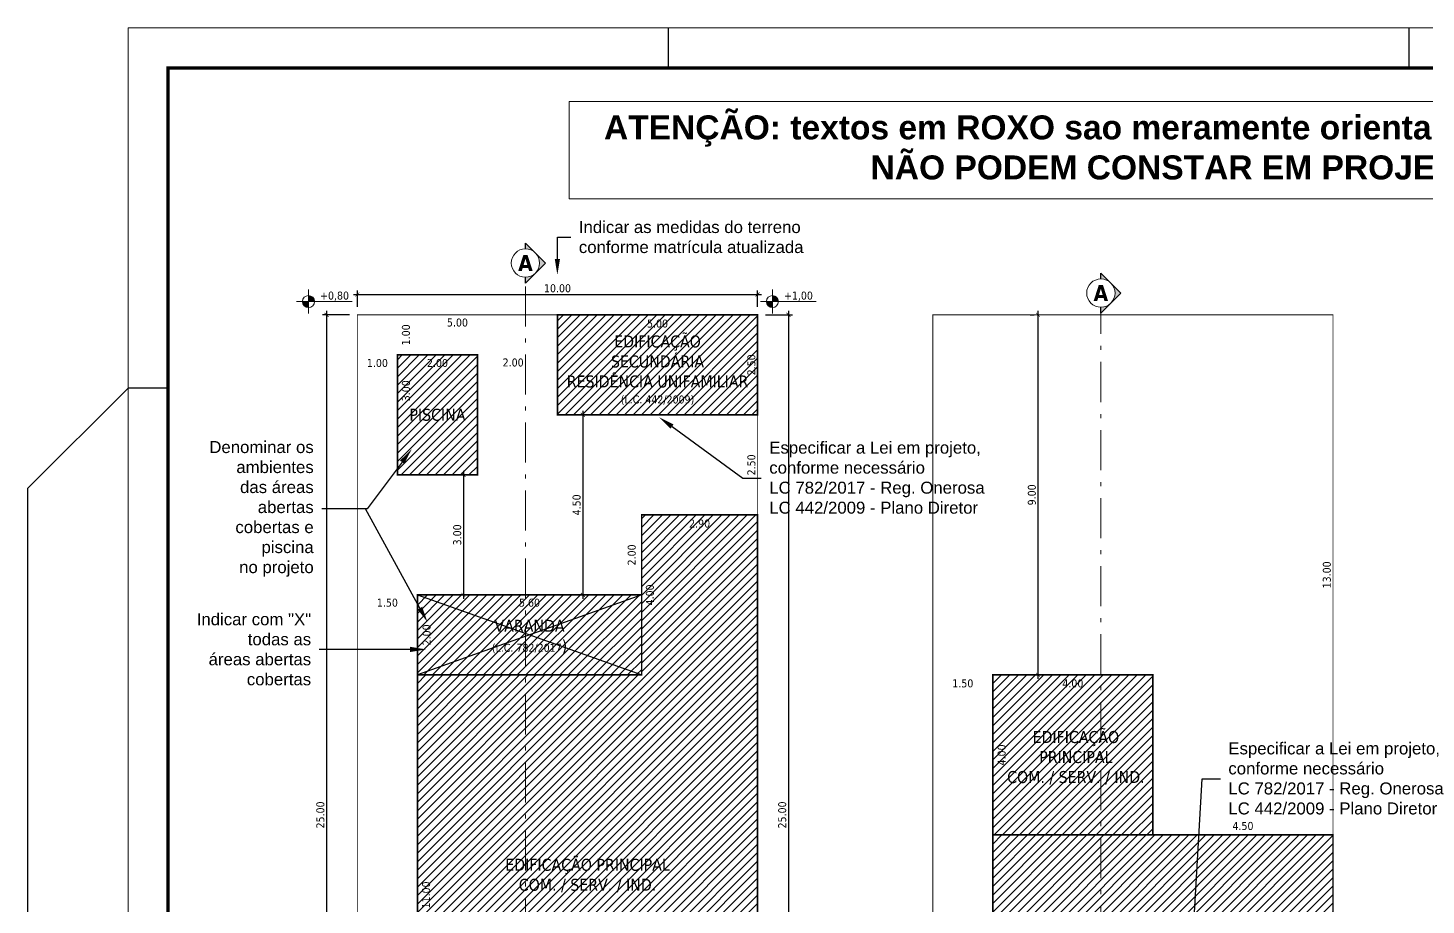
# Model space of a CAD drawing. Extents: x 1213.3 to 1311.5, y 1123.3 to 1169.2.
# Drawn here: x 1213.27 to 1248.2, y 1144.48 to 1166.4 of the extents above; entities that cross this region are included whole.
import ezdxf
from ezdxf import colors
from ezdxf.entities.mleader import LeaderData, LeaderLine
from ezdxf.math import Vec2, Vec3

# ---------------------------------------------------------------- set-up
doc = ezdxf.new("R2010")
doc.units = 0
doc.linetypes.add('Linha Para Cortes', pattern=[1.6, 1, -0.3, 0, -0.3])
doc.layers.add('Observações - NÃO PLOTAR', color=200, linetype='Continuous', plot=False)
doc.styles.add('_arial decreto', font='arial.ttf')
doc.styles.add('_tahoma decreto', font='tahoma.ttf')
doc.dimstyles.new('100 COM LINHAS DECRETO', dxfattribs={"dimtxt": 0.2, "dimasz": 0.1, "dimexe": 0.1, "dimexo": 0.2, "dimgap": 0.05, "dimtad": 1, "dimzin": 4, "dimdsep": 46, "dimtxsty": '_tahoma decreto', "dimblk": 'ARCHTICK', "dimcen": 2, "dimdle": 0.1, "dimazin": 0, "dimtfac": 1, "dimtofl": 0, "dimtmove": 2, "dimatfit": 3, "dimldrblk": 'OPEN30', "dimfxl": 1, "dimtolj": 1, "dimtzin": 0, "dimarcsym": 0})
doc.dimstyles.new('100 SEM LINHAS DECRETO', dxfattribs={"dimtxt": 0.2, "dimasz": 0.1, "dimexe": 0.1, "dimexo": 0.2, "dimgap": 0.05, "dimtad": 1, "dimzin": 4, "dimdsep": 46, "dimtxsty": '_tahoma decreto', "dimblk": 'ARCHTICK', "dimcen": 2, "dimdle": 0.1, "dimse1": 1, "dimse2": 1, "dimsd1": 1, "dimsd2": 1, "dimazin": 0, "dimtfac": 1, "dimtofl": 0, "dimtmove": 2, "dimatfit": 3, "dimldrblk": 'OPEN30', "dimfxl": 1, "dimtolj": 1, "dimtzin": 0, "dimarcsym": 0})

# ---------------------------------------------------------------- blocks, each defined once
blk = doc.blocks.new('_ArchTick')
at = {"color": 0, "linetype": 'ByBlock', "const_width": 0.15}
blk.add_lwpolyline([(-0.5, -0.5), (0.5, 0.5)], dxfattribs=at)
blk = doc.blocks.new('*D34')
at = {"color": 0, "lineweight": -2, "transparency": 16777216}
for p, q in [((1221.502, 1159.428), (1221.502, 1159.836)), ((1231.502, 1159.428), (1231.502, 1159.836)), ((1221.402, 1159.736), (1231.602, 1159.736))]:
    blk.add_line(p, q, dxfattribs=at)
at = {"layer": 'Defpoints', "color": 0, "ltscale": 2, "transparency": 16777216}
for p in [(1231.502, 1159.736), (1221.502, 1159.228), (1231.502, 1159.228)]:
    blk.add_point(p, dxfattribs=at)
at = {"color": 0, "lineweight": -2, "ltscale": 2, "transparency": 16777216, "xscale": 0.1, "yscale": 0.1, "zscale": 0.1, "rotation": 180}
blk.add_blockref('_ArchTick', (1221.502, 1159.736), dxfattribs=at)
at = {"color": 0, "lineweight": -2, "ltscale": 2, "transparency": 16777216, "xscale": 0.1, "yscale": 0.1, "zscale": 0.1}
blk.add_blockref('_ArchTick', (1231.502, 1159.736), dxfattribs=at)
at = {"color": 0, "ltscale": 2, "transparency": 16777216, "insert": (1226.502, 1159.89), "char_height": 0.2, "attachment_point": 5, "style": '_tahoma decreto'}
blk.add_mtext('\\A1;10.00', dxfattribs=at)
blk = doc.blocks.new('_Open30')
at = {"color": 0, "linetype": 'ByBlock', "lineweight": -2}
for p, q in [((-1, 0.27), (0, 0)), ((0, 0), (-1, -0.27)), ((0, 0), (-1, 0))]:
    blk.add_line(p, q, dxfattribs=at)
blk = doc.blocks.new('*D35')
at = {"color": 0, "lineweight": -2, "transparency": 16777216}
for p, q in [((1221.302, 1159.228), (1220.632, 1159.228)), ((1220.732, 1159.328), (1220.732, 1134.128)), ((1221.302, 1134.228), (1220.632, 1134.228))]:
    blk.add_line(p, q, dxfattribs=at)
at = {"layer": 'Defpoints', "color": 0, "ltscale": 2, "transparency": 16777216}
for p in [(1221.502, 1159.228), (1220.732, 1134.228), (1221.502, 1134.228)]:
    blk.add_point(p, dxfattribs=at)
at = {"color": 0, "lineweight": -2, "ltscale": 2, "transparency": 16777216, "xscale": 0.1, "yscale": 0.1, "zscale": 0.1}
for p, rotation in [((1220.732, 1159.228), 90), ((1220.732, 1134.228), 270)]:
    blk.add_blockref('_ArchTick', p, dxfattribs=dict(at, rotation=rotation))
at = {"color": 0, "ltscale": 2, "transparency": 16777216, "insert": (1220.578, 1146.728), "char_height": 0.2, "attachment_point": 5, "rotation": 90, "style": '_tahoma decreto'}
blk.add_mtext('\\A1;25.00', dxfattribs=at)
blk = doc.blocks.new('*D36')
at = {"layer": 'Defpoints', "color": 0, "ltscale": 2, "transparency": 16777216}
for p in [(1226.502, 1159.228), (1231.502, 1159.228), (1231.502, 1158.854)]:
    blk.add_point(p, dxfattribs=at)
at = {"color": 0, "ltscale": 2, "transparency": 16777216, "insert": (1229.002, 1159.008), "char_height": 0.2, "attachment_point": 5, "style": '_tahoma decreto'}
blk.add_mtext('\\A1;5.00', dxfattribs=at)
blk = doc.blocks.new('*D37')
at = {"layer": 'Defpoints', "color": 0, "ltscale": 2, "transparency": 16777216}
for p in [(1221.502, 1159.228), (1226.502, 1159.228), (1221.502, 1158.88)]:
    blk.add_point(p, dxfattribs=at)
at = {"color": 0, "ltscale": 2, "transparency": 16777216, "insert": (1224.002, 1159.034), "char_height": 0.2, "attachment_point": 5, "style": '_tahoma decreto'}
blk.add_mtext('\\A1;5.00', dxfattribs=at)
blk = doc.blocks.new('*D38')
at = {"layer": 'Defpoints', "color": 0, "ltscale": 2, "transparency": 16777216}
for p in [(1221.502, 1158.228), (1222.502, 1158.228), (1221.502, 1157.868)]:
    blk.add_point(p, dxfattribs=at)
at = {"color": 0, "ltscale": 2, "transparency": 16777216, "insert": (1222.002, 1158.022), "char_height": 0.2, "attachment_point": 5, "style": '_tahoma decreto'}
blk.add_mtext('\\A1;1.00', dxfattribs=at)
blk = doc.blocks.new('*D39')
at = {"layer": 'Defpoints', "color": 0, "ltscale": 2, "transparency": 16777216}
for p in [(1222.502, 1158.228), (1224.502, 1158.228), (1222.502, 1157.868)]:
    blk.add_point(p, dxfattribs=at)
at = {"color": 0, "ltscale": 2, "transparency": 16777216, "insert": (1223.502, 1158.022), "char_height": 0.2, "attachment_point": 5, "style": '_tahoma decreto'}
blk.add_mtext('\\A1;2.00', dxfattribs=at)
blk = doc.blocks.new('*D40')
at = {"layer": 'Defpoints', "color": 0, "ltscale": 2, "transparency": 16777216}
for p in [(1222.502, 1159.228), (1222.871, 1159.228), (1222.502, 1158.228)]:
    blk.add_point(p, dxfattribs=at)
at = {"color": 0, "ltscale": 2, "transparency": 16777216, "insert": (1222.716, 1158.728), "char_height": 0.2, "attachment_point": 5, "rotation": 90, "style": '_tahoma decreto'}
blk.add_mtext('\\A1;1.00', dxfattribs=at)
blk = doc.blocks.new('*D41')
at = {"layer": 'Defpoints', "color": 0, "ltscale": 2, "transparency": 16777216}
for p in [(1222.502, 1158.228), (1222.502, 1155.228), (1222.871, 1155.228)]:
    blk.add_point(p, dxfattribs=at)
at = {"color": 0, "ltscale": 2, "transparency": 16777216, "insert": (1222.716, 1157.33), "char_height": 0.2, "attachment_point": 5, "rotation": 90, "style": '_tahoma decreto'}
blk.add_mtext('\\A1;3.00', dxfattribs=at)
blk = doc.blocks.new('*D42')
at = {"layer": 'Defpoints', "color": 0, "ltscale": 2, "transparency": 16777216}
for p in [(1224.502, 1158.228), (1226.502, 1158.228), (1224.502, 1157.868)]:
    blk.add_point(p, dxfattribs=at)
at = {"color": 0, "ltscale": 2, "transparency": 16777216, "insert": (1225.394, 1158.035), "char_height": 0.2, "attachment_point": 5, "style": '_tahoma decreto'}
blk.add_mtext('\\A1;2.00', dxfattribs=at)
blk = doc.blocks.new('*D43')
at = {"layer": 'Defpoints', "color": 0, "ltscale": 2, "transparency": 16777216}
for p in [(1231.502, 1159.228), (1231.502, 1156.728), (1231.502, 1156.728)]:
    blk.add_point(p, dxfattribs=at)
at = {"color": 0, "ltscale": 2, "transparency": 16777216, "insert": (1231.348, 1157.978), "char_height": 0.2, "attachment_point": 5, "rotation": 90, "style": '_tahoma decreto'}
blk.add_mtext('\\A1;2.50', dxfattribs=at)
blk = doc.blocks.new('*D44')
at = {"layer": 'Defpoints', "color": 0, "ltscale": 2, "transparency": 16777216}
for p in [(1231.502, 1156.728), (1231.502, 1154.226), (1231.502, 1154.226)]:
    blk.add_point(p, dxfattribs=at)
at = {"color": 0, "ltscale": 2, "transparency": 16777216, "insert": (1231.348, 1155.477), "char_height": 0.2, "attachment_point": 5, "rotation": 90, "style": '_tahoma decreto'}
blk.add_mtext('\\A1;2.50', dxfattribs=at)
blk = doc.blocks.new('*D46')
at = {"layer": 'Defpoints', "color": 0, "ltscale": 2, "transparency": 16777216}
for p in [(1228.606, 1154.226), (1231.502, 1154.226), (1231.502, 1153.855)]:
    blk.add_point(p, dxfattribs=at)
at = {"color": 0, "ltscale": 2, "transparency": 16777216, "insert": (1230.054, 1154.009), "char_height": 0.2, "attachment_point": 5, "style": '_tahoma decreto'}
blk.add_mtext('\\A1;2.90', dxfattribs=at)
blk = doc.blocks.new('*D47')
at = {"color": 0, "lineweight": -2, "transparency": 16777216}
for p, q in [((1226.702, 1156.728), (1227.235, 1156.728)), ((1227.135, 1156.828), (1227.135, 1152.128)), ((1226.702, 1152.228), (1227.235, 1152.228))]:
    blk.add_line(p, q, dxfattribs=at)
at = {"layer": 'Defpoints', "color": 0, "ltscale": 2, "transparency": 16777216}
for p in [(1226.502, 1156.728), (1226.502, 1152.228), (1227.135, 1152.228)]:
    blk.add_point(p, dxfattribs=at)
at = {"color": 0, "lineweight": -2, "ltscale": 2, "transparency": 16777216, "xscale": 0.1, "yscale": 0.1, "zscale": 0.1}
for p, rotation in [((1227.135, 1156.728), 90), ((1227.135, 1152.228), 270)]:
    blk.add_blockref('_ArchTick', p, dxfattribs=dict(at, rotation=rotation))
at = {"color": 0, "ltscale": 2, "transparency": 16777216, "insert": (1226.981, 1154.478), "char_height": 0.2, "attachment_point": 5, "rotation": 90, "style": '_tahoma decreto'}
blk.add_mtext('\\A1;4.50', dxfattribs=at)
blk = doc.blocks.new('*D48')
at = {"layer": 'Defpoints', "color": 0, "ltscale": 2, "transparency": 16777216}
for p in [(1223.002, 1152.228), (1223.002, 1150.228), (1223.386, 1150.228)]:
    blk.add_point(p, dxfattribs=at)
at = {"color": 0, "ltscale": 2, "transparency": 16777216, "insert": (1223.232, 1151.228), "char_height": 0.2, "attachment_point": 5, "rotation": 90, "style": '_tahoma decreto'}
blk.add_mtext('\\A1;2.00', dxfattribs=at)
blk = doc.blocks.new('*D49')
at = {"layer": 'Defpoints', "color": 0, "ltscale": 2, "transparency": 16777216}
for p in [(1223.002, 1152.228), (1228.606, 1152.228), (1228.606, 1151.878)]:
    blk.add_point(p, dxfattribs=at)
at = {"color": 0, "ltscale": 2, "transparency": 16777216, "insert": (1225.804, 1152.032), "char_height": 0.2, "attachment_point": 5, "style": '_tahoma decreto'}
blk.add_mtext('\\A1;5.60', dxfattribs=at)
blk = doc.blocks.new('*D50')
at = {"layer": 'Defpoints', "color": 0, "ltscale": 2, "transparency": 16777216}
for p in [(1228.606, 1154.226), (1228.512, 1152.228), (1228.606, 1152.228)]:
    blk.add_point(p, dxfattribs=at)
at = {"color": 0, "ltscale": 2, "transparency": 16777216, "insert": (1228.358, 1153.227), "char_height": 0.2, "attachment_point": 5, "rotation": 90, "style": '_tahoma decreto'}
blk.add_mtext('\\A1;2.00', dxfattribs=at)
blk = doc.blocks.new('*D51')
at = {"layer": 'Defpoints', "color": 0, "ltscale": 2, "transparency": 16777216}
for p in [(1228.606, 1154.226), (1228.606, 1150.228), (1228.966, 1150.228)]:
    blk.add_point(p, dxfattribs=at)
at = {"color": 0, "ltscale": 2, "transparency": 16777216, "insert": (1228.812, 1152.227), "char_height": 0.2, "attachment_point": 5, "rotation": 90, "style": '_tahoma decreto'}
blk.add_mtext('\\A1;4.00', dxfattribs=at)
blk = doc.blocks.new('*D52')
at = {"layer": 'Defpoints', "color": 0, "ltscale": 2, "transparency": 16777216}
for p in [(1221.502, 1152.228), (1223.002, 1152.228), (1223.002, 1151.878)]:
    blk.add_point(p, dxfattribs=at)
at = {"color": 0, "ltscale": 2, "transparency": 16777216, "insert": (1222.252, 1152.032), "char_height": 0.2, "attachment_point": 5, "style": '_tahoma decreto'}
blk.add_mtext('\\A1;1.50', dxfattribs=at)
blk = doc.blocks.new('*D53')
at = {"color": 0, "lineweight": -2, "transparency": 16777216}
for p, q in [((1224.152, 1155.328), (1224.152, 1152.128)), ((1224.302, 1155.228), (1224.052, 1155.228)), ((1224.302, 1152.228), (1224.052, 1152.228))]:
    blk.add_line(p, q, dxfattribs=at)
at = {"layer": 'Defpoints', "color": 0, "ltscale": 2, "transparency": 16777216}
for p in [(1224.502, 1155.228), (1224.152, 1152.228), (1224.502, 1152.228)]:
    blk.add_point(p, dxfattribs=at)
at = {"color": 0, "lineweight": -2, "ltscale": 2, "transparency": 16777216, "xscale": 0.1, "yscale": 0.1, "zscale": 0.1}
for p, rotation in [((1224.152, 1155.228), 90), ((1224.152, 1152.228), 270)]:
    blk.add_blockref('_ArchTick', p, dxfattribs=dict(at, rotation=rotation))
at = {"color": 0, "ltscale": 2, "transparency": 16777216, "insert": (1223.998, 1153.728), "char_height": 0.2, "attachment_point": 5, "rotation": 90, "style": '_tahoma decreto'}
blk.add_mtext('\\A1;3.00', dxfattribs=at)
blk = doc.blocks.new('*D54')
at = {"layer": 'Defpoints', "color": 0, "ltscale": 2, "transparency": 16777216}
for p in [(1223.037, 1150.228), (1223.374, 1150.228), (1223.037, 1139.228)]:
    blk.add_point(p, dxfattribs=at)
at = {"color": 0, "ltscale": 2, "transparency": 16777216, "insert": (1223.22, 1144.728), "char_height": 0.2, "attachment_point": 5, "rotation": 90, "style": '_tahoma decreto'}
blk.add_mtext('\\A1;11.00', dxfattribs=at)
blk = doc.blocks.new('*D59')
at = {"color": 0, "lineweight": -2, "transparency": 16777216}
for p, q in [((1231.702, 1159.228), (1232.372, 1159.228)), ((1232.272, 1159.328), (1232.272, 1134.128)), ((1231.702, 1134.228), (1232.372, 1134.228))]:
    blk.add_line(p, q, dxfattribs=at)
at = {"layer": 'Defpoints', "color": 0, "ltscale": 2, "transparency": 16777216}
for p in [(1231.502, 1159.228), (1231.502, 1134.228), (1232.272, 1134.228)]:
    blk.add_point(p, dxfattribs=at)
at = {"color": 0, "lineweight": -2, "ltscale": 2, "transparency": 16777216, "xscale": 0.1, "yscale": 0.1, "zscale": 0.1}
for p, rotation in [((1232.272, 1159.228), 90), ((1232.272, 1134.228), 270)]:
    blk.add_blockref('_ArchTick', p, dxfattribs=dict(at, rotation=rotation))
at = {"color": 0, "ltscale": 2, "transparency": 16777216, "insert": (1232.118, 1146.728), "char_height": 0.2, "attachment_point": 5, "rotation": 90, "style": '_tahoma decreto'}
blk.add_mtext('\\A1;25.00', dxfattribs=at)
blk = doc.blocks.new('*D62')
at = {"layer": 'Defpoints', "color": 0, "ltscale": 2, "transparency": 16777216}
for p in [(1237.38, 1150.228), (1241.38, 1150.228), (1241.38, 1149.86)]:
    blk.add_point(p, dxfattribs=at)
at = {"color": 0, "ltscale": 2, "transparency": 16777216, "insert": (1239.38, 1150.014), "char_height": 0.2, "attachment_point": 5, "style": '_tahoma decreto'}
blk.add_mtext('\\A1;4.00', dxfattribs=at)
blk = doc.blocks.new('*D63')
at = {"layer": 'Defpoints', "color": 0, "ltscale": 2, "transparency": 16777216}
for p in [(1237.38, 1150.228), (1237.38, 1146.228), (1237.756, 1146.228)]:
    blk.add_point(p, dxfattribs=at)
at = {"color": 0, "ltscale": 2, "transparency": 16777216, "insert": (1237.601, 1148.228), "char_height": 0.2, "attachment_point": 5, "rotation": 90, "style": '_tahoma decreto'}
blk.add_mtext('\\A1;4.00', dxfattribs=at)
blk = doc.blocks.new('*D64')
at = {"layer": 'Defpoints', "color": 0, "ltscale": 2, "transparency": 16777216}
for p in [(1237.38, 1146.228), (1237.38, 1139.228), (1237.756, 1139.228)]:
    blk.add_point(p, dxfattribs=at)
at = {"color": 0, "ltscale": 2, "transparency": 16777216, "insert": (1237.601, 1142.728), "char_height": 0.2, "attachment_point": 5, "rotation": 90, "style": '_tahoma decreto'}
blk.add_mtext('\\A1;7.00', dxfattribs=at)
blk = doc.blocks.new('*D69')
at = {"color": 0, "lineweight": -2, "transparency": 16777216}
for p, q in [((1238.309, 1159.228), (1238.409, 1159.228)), ((1238.509, 1150.128), (1238.509, 1159.328)), ((1238.61, 1150.228), (1238.409, 1150.228))]:
    blk.add_line(p, q, dxfattribs=at)
at = {"layer": 'Defpoints', "color": 0, "ltscale": 2, "transparency": 16777216}
for p in [(1238.509, 1159.228), (1238.509, 1159.228), (1238.81, 1150.228)]:
    blk.add_point(p, dxfattribs=at)
at = {"color": 0, "lineweight": -2, "ltscale": 2, "transparency": 16777216, "xscale": 0.1, "yscale": 0.1, "zscale": 0.1}
for p, rotation in [((1238.509, 1159.228), 90), ((1238.509, 1150.228), 270)]:
    blk.add_blockref('_ArchTick', p, dxfattribs=dict(at, rotation=rotation))
at = {"color": 0, "ltscale": 2, "transparency": 16777216, "insert": (1238.355, 1154.728), "char_height": 0.2, "attachment_point": 5, "rotation": 90, "style": '_tahoma decreto'}
blk.add_mtext('\\A1;9.00', dxfattribs=at)
blk = doc.blocks.new('*D70')
at = {"layer": 'Defpoints', "color": 0, "ltscale": 2, "transparency": 16777216}
for p in [(1245.88, 1159.228), (1245.88, 1159.228), (1245.88, 1146.228)]:
    blk.add_point(p, dxfattribs=at)
at = {"color": 0, "ltscale": 2, "transparency": 16777216, "insert": (1245.726, 1152.728), "char_height": 0.2, "attachment_point": 5, "rotation": 90, "style": '_tahoma decreto'}
blk.add_mtext('\\A1;13.00', dxfattribs=at)
blk = doc.blocks.new('*D71')
at = {"layer": 'Defpoints', "color": 0, "ltscale": 2, "transparency": 16777216}
for p in [(1235.88, 1150.228), (1237.38, 1150.228), (1235.88, 1149.788)]:
    blk.add_point(p, dxfattribs=at)
at = {"color": 0, "ltscale": 2, "transparency": 16777216, "insert": (1236.63, 1150.015), "char_height": 0.2, "attachment_point": 5, "style": '_tahoma decreto'}
blk.add_mtext('\\A1;1.50', dxfattribs=at)
blk = doc.blocks.new('*D73')
at = {"layer": 'Defpoints', "color": 0, "ltscale": 2, "transparency": 16777216}
for p in [(1241.38, 1146.228), (1245.88, 1146.228), (1245.88, 1146.228)]:
    blk.add_point(p, dxfattribs=at)
at = {"color": 0, "ltscale": 2, "transparency": 16777216, "insert": (1243.63, 1146.451), "char_height": 0.2, "attachment_point": 5, "style": '_tahoma decreto'}
blk.add_mtext('\\A1;4.50', dxfattribs=at)
blk = doc.blocks.new('NÃO PLOTAR')
at = {"layer": 'Observações - NÃO PLOTAR', "color": 200, "linetype": 'Continuous', "lineweight": 0}
blk.add_lwpolyline([(1226.798, 1164.561), (1255.987, 1164.561), (1255.987, 1162.127), (1226.798, 1162.127)], close=True, dxfattribs=at)
at = {"layer": 'Observações - NÃO PLOTAR', "color": 200, "linetype": 'Continuous', "lineweight": 0, "insert": (1227.664, 1163.408), "char_height": 0.6, "width": 28.87396, "attachment_point": 4, "style": '_arial decreto'}
blk.add_mtext('{\\fArial|b1|i0|c0|p34;ATENÇÃO: textos em ROXO sao meramente orientações e lembretes. \\P\\pxqc;NÃO PODEM CONSTAR EM PROJETO!}', dxfattribs=at)
at = {"layer": 'Observações - NÃO PLOTAR', "color": 200}
ml = blk.add_multileader_mtext('Standard', dxfattribs=at)
ml.set_content('Indicar as medidas do terreno conforme matrícula atualizada', color=200, style='_arial decreto')
ml.set_leader_properties(linetype='ByLayer', lineweight=-1)
ml.build(insert=Vec2(0, 0))
ml.multileader.update_dxf_attribs({"text_left_attachment_type": 2, "text_right_attachment_type": 2, "text_top_attachment_type": 0, "text_bottom_attachment_type": 0, "dogleg_length": 0.1, "arrow_head_size": 0.4})
ctx = ml.context
ctx.base_point, ctx.char_height, ctx.arrow_head_size, ctx.landing_gap_size, ctx.plane_origin = Vec3(1226.836, 1161.167), 0.3, 0.4, 0.2, Vec3(1231.906, 1157.052)
ctx.left_attachment, ctx.right_attachment = 2, 2
notes = []
notes.append((ctx, [(0, (1, 1, 0), (1226.5, 1161.167), (1, 0), 0.336, [(0, [(1226.499, 1160.226)], 256, [])])]))
ctx.mtext.insert, ctx.mtext.width, ctx.mtext.defined_height, ctx.mtext.flow_direction = Vec3(1227.036, 1161.572), 5.89605, 0.955, 5
ml = blk.add_multileader_mtext('Standard', dxfattribs=at)
ml.set_content('Especificar a Lei em projeto, conforme necessário\\PLC 782/2017 - Reg. Onerosa\\PLC 442/2009 - Plano Diretor', color=200, style='_arial decreto')
ml.set_leader_properties(linetype='ByLayer', lineweight=-1)
ml.build(insert=Vec2(0, 0))
ml.multileader.update_dxf_attribs({"text_left_attachment_type": 2, "text_right_attachment_type": 2, "text_top_attachment_type": 0, "text_bottom_attachment_type": 0, "dogleg_length": 0.1, "arrow_head_size": 0.4})
ctx = ml.context
ctx.base_point, ctx.char_height, ctx.arrow_head_size, ctx.landing_gap_size, ctx.plane_origin = Vec3(1231.594, 1155.145), 0.3, 0.4, 0.2, Vec3(1235.15, 1156.59)
ctx.left_attachment, ctx.right_attachment = 2, 2
notes.append((ctx, [(0, (1, 1, 0), (1231.136, 1155.145), (1, 0), 0.458, [(0, [(1229.04, 1156.671)], 256, [])])]))
ctx.mtext.insert, ctx.mtext.width, ctx.mtext.flow_direction = Vec3(1231.794, 1156.058), 5.81427, 5
ml = blk.add_multileader_mtext('Standard', dxfattribs=at)
ml.set_content('Denominar os \\Pambientes \\Pdas áreas\\Pabertas \\Pcobertas e \\Ppiscina \\Pno projeto', color=200, style='_arial decreto')
ml.set_leader_properties(linetype='ByLayer', lineweight=-1)
ml.build(insert=Vec2(0, 0))
ml.multileader.update_dxf_attribs({"text_left_attachment_type": 2, "text_right_attachment_type": 2, "text_top_attachment_type": 0, "text_bottom_attachment_type": 0, "dogleg_length": 0.1, "arrow_head_size": 0.4})
ctx = ml.context
ctx.base_point, ctx.char_height, ctx.arrow_head_size, ctx.landing_gap_size, ctx.plane_origin = Vec3(1217.651, 1154.378), 0.3, 0.4, 0.2, Vec3(1219.182, 1151.409)
ctx.left_attachment, ctx.right_attachment, ctx.text_align_type = 2, 2, 2
notes.append((ctx, [(0, (1, 1, 0), (1221.709, 1154.378), (-1, 0), 1.097, [(0, [(1223.255, 1151.547)], 256, [])])]))
ctx.mtext.insert, ctx.mtext.alignment, ctx.mtext.flow_direction = Vec3(1220.411, 1156.073), 3, 5
ml = blk.add_multileader_mtext('Standard', dxfattribs=at)
ml.set_content('.', color=200, style='_arial decreto')
ml.set_leader_properties(linetype='ByLayer', lineweight=-1)
ml.build(insert=Vec2(0, 0))
ml.multileader.update_dxf_attribs({"text_left_attachment_type": 2, "text_right_attachment_type": 2, "text_top_attachment_type": 0, "text_bottom_attachment_type": 0, "dogleg_length": 0.1, "arrow_head_size": 0.4})
ctx = ml.context
ctx.base_point, ctx.char_height, ctx.arrow_head_size, ctx.landing_gap_size, ctx.plane_origin, ctx.plane_x_axis, ctx.plane_y_axis = Vec3(1221.709, 1154.378), 0.005, 0.4, 0.2, Vec3(1227.65, 1156.454), Vec3(-1, 0), Vec3(0, -1)
ctx.left_attachment, ctx.right_attachment, ctx.text_align_type = 2, 2, 2
notes.append((ctx, [(1, (1, 1, 0), (1221.749, 1154.378), (-1, 0), 0.04, [(0, [(1222.858, 1155.866)], 256, [])])]))
ctx.mtext.insert, ctx.mtext.text_direction, ctx.mtext.rotation, ctx.mtext.alignment, ctx.mtext.flow_direction = Vec3(1221.508, 1154.376), Vec3(-1, 0), 3.141593, 3, 5
ml = blk.add_multileader_mtext('Standard', dxfattribs=at)
ml.set_content('Indicar com "X" \\Ptodas as \\Páreas abertas \\Pcobertas', color=200, style='_arial decreto')
ml.set_leader_properties(linetype='ByLayer', lineweight=-1)
ml.build(insert=Vec2(0, 0))
ml.multileader.update_dxf_attribs({"text_left_attachment_type": 2, "text_right_attachment_type": 2, "text_top_attachment_type": 0, "text_bottom_attachment_type": 0, "dogleg_length": 0.1, "arrow_head_size": 0.4})
ctx = ml.context
ctx.base_point, ctx.char_height, ctx.arrow_head_size, ctx.landing_gap_size, ctx.plane_origin = Vec3(1217.346, 1150.865), 0.3, 0.4, 0.2, Vec3(1219.56, 1149.082)
ctx.left_attachment, ctx.right_attachment, ctx.text_align_type = 2, 2, 2
notes.append((ctx, [(0, (1, 1, 0), (1220.547, 1150.865), (-1, 0), 0.000347, [(0, [(1223.219, 1150.865)], 256, [])])]))
ctx.mtext.insert, ctx.mtext.alignment, ctx.mtext.flow_direction = Vec3(1220.347, 1151.769), 3, 5
ml = blk.add_multileader_mtext('Standard', dxfattribs=at)
ml.set_content('Especificar a Lei em projeto, conforme necessário\\PLC 782/2017 - Reg. Onerosa\\PLC 442/2009 - Plano Diretor', color=200, style='_arial decreto')
ml.set_leader_properties(linetype='ByLayer', lineweight=-1)
ml.build(insert=Vec2(0, 0))
ml.multileader.update_dxf_attribs({"text_left_attachment_type": 2, "text_right_attachment_type": 2, "text_top_attachment_type": 0, "text_bottom_attachment_type": 0, "dogleg_length": 0.1, "arrow_head_size": 0.4})
ctx = ml.context
ctx.base_point, ctx.char_height, ctx.arrow_head_size, ctx.landing_gap_size, ctx.plane_origin = Vec3(1243.065, 1147.629), 0.3, 0.4, 0.2, Vec3(1246.622, 1149.073)
ctx.left_attachment, ctx.right_attachment = 2, 2
notes.append((ctx, [(0, (1, 1, 0), (1242.607, 1147.629), (1, 0), 0.458, [(0, [(1242.32, 1142.578)], 256, [])])]))
ctx.mtext.insert, ctx.mtext.width, ctx.mtext.flow_direction = Vec3(1243.265, 1148.541), 5.81427, 5
for ctx, leaders in notes:
    for number, flags, end, landing, length, lines in leaders:
        leader = LeaderData()
        leader.index, (leader.has_last_leader_line, leader.has_dogleg_vector, leader.attachment_direction) = number, flags
        leader.last_leader_point, leader.dogleg_vector, leader.dogleg_length = Vec3(end), Vec3(landing), length
        for number, points, colour, breaks in lines:
            line = LeaderLine()
            line.index, line.vertices, line.color, line.breaks = number, Vec3.list(points), colors.encode_raw_color(colour), breaks
            leader.lines.append(line)
        ctx.leaders.append(leader)

msp = doc.modelspace()

# ---------------------------------------------------------------- hatches: boundary and pattern name
h = msp.add_hatch(color=7)
h.dxf.hatch_style = 1
h.paths.add_polyline_path([(1225.9515, 1160.7726, -0.1989124), (1226.055, 1160.5226, -0.1989124), (1225.9515, 1160.2726), (1226.2015, 1160.5226)])
h.paths.add_polyline_path([(1225.7015, 1161.0226), (1225.7015, 1160.8761, -0.1989124), (1225.9515, 1160.7726)])
h.paths.add_polyline_path([(1225.9515, 1160.2726, -0.1989124), (1225.7015, 1160.169), (1225.7015, 1160.0226)])
h = msp.add_hatch(color=7)
h.dxf.hatch_style = 1
h.paths.add_polyline_path([(1240.329, 1160.0222, -0.1989124), (1240.4326, 1159.7722, -0.1989124), (1240.329, 1159.5222), (1240.579, 1159.7722)])
h.paths.add_polyline_path([(1240.079, 1160.2722), (1240.079, 1160.1258, -0.1989124), (1240.329, 1160.0222)])
h.paths.add_polyline_path([(1240.329, 1159.5222, -0.1989124), (1240.079, 1159.4187), (1240.079, 1159.2722)])
h = msp.add_hatch(color=7)
h.dxf.hatch_style = 1
h.paths.add_polyline_path([(1220.28, 1159.7093), (1220.28, 1159.5593), (1220.43, 1159.5593, 0.4142136)])
h.paths.add_polyline_path([(1220.28, 1159.5593), (1220.13, 1159.5593, 0.4142136), (1220.28, 1159.4093)])
h = msp.add_hatch(color=7)
h.dxf.hatch_style = 1
h.paths.add_polyline_path([(1231.8713, 1159.7093), (1231.8713, 1159.5593), (1232.0213, 1159.5593, 0.4142136)])
h.paths.add_polyline_path([(1231.8713, 1159.5593), (1231.7213, 1159.5593, 0.4142136), (1231.8713, 1159.4093)])
at = {"true_color": 0x38e000}
h = msp.add_hatch(dxfattribs=at)
h.set_pattern_fill('_USER,_O', color=82, scale=0.15, angle=45, pattern_type=0)
h.set_pattern_definition([(45, (1017.38674, 1174.61402), (-0.10606602, 0.10606602), [])])
h.paths.add_polyline_path([(1226.5021, 1156.7277), (1231.5021, 1156.7277), (1231.5021, 1159.2277), (1226.5021, 1159.2277)])
h = msp.add_hatch()
h.set_pattern_fill('_USER,_I', color=160, scale=0.15, angle=45, style=2, pattern_type=0)
h.set_pattern_definition([(45, (1012.79006, 1210.80115), (-0.10606602, 0.10606602), [])])
h.paths.add_polyline_path([(1222.5021, 1155.2277), (1224.5021, 1155.2277), (1224.5021, 1158.2277), (1222.5021, 1158.2277)])
h = msp.add_hatch()
h.set_pattern_fill('_USER,_I', color=160, scale=0.15, angle=45, style=2, pattern_type=0)
h.set_pattern_definition([(45, (1014.29006, 1215.80115), (-0.10606602, 0.10606602), [])])
h.paths.add_polyline_path([(1231.5021, 1154.2256), (1228.6059, 1154.2256), (1228.6059, 1152.2277), (1228.6059, 1150.2277), (1223.0021, 1150.2277), (1223.0021, 1139.2277), (1229.1021, 1139.2277), (1229.1021, 1142.7277), (1231.5021, 1142.7277)])
h = msp.add_hatch(dxfattribs=at)
h.set_pattern_fill('_USER,_O', color=82, scale=0.15, angle=45, pattern_type=0)
h.set_pattern_definition([(45, (1020.88674, 1192.11402), (-0.10606602, 0.10606602), [])])
h.paths.add_polyline_path([(1223.0021, 1150.2277), (1228.6059, 1150.2277), (1228.6059, 1152.2277), (1223.0021, 1152.2277)])
h = msp.add_hatch()
h.set_pattern_fill('_USER,_I', color=160, scale=0.15, angle=45, style=2, pattern_type=0)
h.set_pattern_definition([(45, (1014.66764, 1215.80115), (-0.10606602, 0.10606602), [])])
h.paths.add_polyline_path([(1237.3797, 1146.2281), (1241.3797, 1146.2281), (1241.3797, 1150.2281), (1237.3797, 1150.2281)])
h = msp.add_hatch(dxfattribs=at)
h.set_pattern_fill('_USER,_O', color=82, scale=0.15, angle=45, pattern_type=0)
h.set_pattern_definition([(45, (1046.54355, 1177.47732), (-0.10606602, 0.10606602), [])])
h.paths.add_polyline_path([(1237.3797, 1146.2277), (1245.8797, 1146.2277), (1245.8797, 1139.2277), (1237.3797, 1139.2277)])

# ---------------------------------------------------------------- linework, layer by layer
at = {"color": 7}
for p, q in [((1229.271, 1166.3977), (1229.271, 1165.3977)), ((1247.771, 1166.3977), (1247.771, 1165.3977)), ((1216.771, 1157.3977), (1215.771, 1157.3977)), ((1223.0021, 1152.2277), (1228.6059, 1150.2277)), ((1228.6059, 1152.2277), (1223.0021, 1150.2277))]:
    msp.add_line(p, q, dxfattribs=at)
at = {"color": 7, "linetype": 'Linha Para Cortes', "lineweight": 0}
for p, q in [((1225.7015, 1133.4376), (1225.7015, 1160.169)), ((1240.079, 1133.2488), (1240.079, 1159.4187))]:
    msp.add_line(p, q, dxfattribs=at)
at = {"color": 7, "linetype": 'Continuous', "lineweight": 0}
for p, q in [((1220.28, 1159.2593), (1220.28, 1159.8593)), ((1231.8713, 1159.2593), (1231.8713, 1159.8593)), ((1219.98, 1159.5593), (1221.373, 1159.5593)), ((1231.5713, 1159.5593), (1232.9644, 1159.5593))]:
    msp.add_line(p, q, dxfattribs=at)
at = {"color": 7, "lineweight": 9}
msp.add_lwpolyline([(1215.771, 1127.3977), (1215.771, 1166.3977), (1304.771, 1166.3977), (1304.771, 1127.3977), (1215.771, 1127.3977)], close=True, dxfattribs=at)
at = {"color": 7, "lineweight": 9, "const_width": 0.08}
msp.add_lwpolyline([(1216.771, 1128.3977), (1302.271, 1128.3977), (1302.271, 1165.3977), (1216.771, 1165.3977), (1216.771, 1128.3977)], close=True, dxfattribs=at)
at = {"color": 7}
for points in [[(1225.7015, 1160.8761), (1225.7015, 1161.0226), (1226.2015, 1160.5226), (1225.7015, 1160.0226), (1225.7015, 1160.169)], [(1240.079, 1160.1258), (1240.079, 1160.2722), (1240.579, 1159.7722), (1240.079, 1159.2722), (1240.079, 1159.4187)], [(1215.771, 1127.3977), (1213.271, 1129.8977), (1213.271, 1154.8977), (1215.771, 1157.3977)]]:
    msp.add_lwpolyline(points, dxfattribs=at)
for points, const_width in [([(1221.5021, 1159.2277), (1231.5021, 1159.2277), (1231.5021, 1134.2277), (1221.5021, 1134.2277)], 0.02), ([(1226.5021, 1156.7277), (1231.5021, 1156.7277), (1231.5021, 1159.2277), (1226.5021, 1159.2277)], 0.04), ([(1235.8797, 1159.2277), (1245.8797, 1159.2277), (1245.8797, 1134.2277), (1235.8797, 1134.2277)], 0.02), ([(1222.5021, 1155.2277), (1224.5021, 1155.2277), (1224.5021, 1158.2277), (1222.5021, 1158.2277)], 0.04), ([(1223.0021, 1152.2277), (1228.6059, 1152.2277), (1228.6059, 1154.2256), (1231.5021, 1154.2256), (1231.5021, 1139.2277), (1223.0021, 1139.2277)], 0.04), ([(1223.0021, 1152.2277), (1228.6059, 1152.2277), (1228.6059, 1150.2277), (1223.0021, 1150.2277)], 0.04), ([(1237.3797, 1146.2281), (1241.3797, 1146.2281), (1241.3797, 1150.2281), (1237.3797, 1150.2281)], 0.04), ([(1237.3797, 1146.2277), (1245.8797, 1146.2277), (1245.8797, 1139.2277), (1237.3797, 1139.2277)], 0.04)]:
    msp.add_lwpolyline(points, close=True, dxfattribs=dict(at, const_width=const_width))
at = {"color": 7, "linetype": 'Continuous', "lineweight": 0}
for centre, radius in [((1225.7015, 1160.5226), 0.3536), ((1240.079, 1159.7722), 0.3536), ((1220.28, 1159.5593), 0.15), ((1231.8713, 1159.5593), 0.15)]:
    msp.add_circle(centre, radius, dxfattribs=at)

# ---------------------------------------------------------------- block references
at = {"layer": 'Observações - NÃO PLOTAR', "ltscale": 2}
msp.add_blockref('NÃO PLOTAR', (0, 0), dxfattribs=at)

# ---------------------------------------------------------------- texts
at = {"color": 7, "linetype": 'Continuous', "lineweight": 0, "style": '_tahoma decreto'}
for s, insert, char_height, attachment_point in [('{\\fTahoma|b1|i0|c0|p34;A}', (1225.7015, 1160.5226), 0.4, 5), ('\\pxql;+0,80', (1220.5699, 1159.5768), 0.2, 7), ('\\pxql;+1,00', (1232.1612, 1159.5768), 0.2, 7), ('{\\fTahoma|b1|i0|c0|p34;A}', (1240.079, 1159.7722), 0.4, 5), ('EDIFICAÇÃO\\PSECUNDÁRIA\\PRESIDÊNCIA UNIFAMILIAR\\P{\\H0.666667x;(L.C. 442/2009)}', (1229.0021, 1157.8439), 0.3, 5), ('\\pxqc;PISCINA', (1223.5021, 1156.7277), 0.3, 5), ('\\pxqc;VARANDA\\P{\\H0.666667x;(L.C. 782/2017\\H1.5x;)}', (1225.804, 1151.1786), 0.3, 5)]:
    msp.add_mtext(s, dxfattribs=dict(at, insert=insert, char_height=char_height, attachment_point=attachment_point))
at = {"color": 7, "linetype": 'Continuous', "lineweight": 0, "char_height": 0.3, "attachment_point": 5, "style": '_tahoma decreto'}
for insert, width in [((1239.4546, 1148.1566), 3.872028), ((1227.2521, 1145.2132), 4.699113)]:
    msp.add_mtext('EDIFICAÇÃO PRINCIPAL\\PCOM. / SERV. / IND.', dxfattribs=dict(at, insert=insert, width=width))

# ---------------------------------------------------------------- dimensions: what is measured, and where the dimension line sits
at = {"color": 7}
for base, p1, p2, dimstyle, picture, middle in [((1231.5021, 1159.7356), (1221.5021, 1159.2277), (1231.5021, 1159.2277), '100 COM LINHAS DECRETO', '*D34', (1226.5021, 1159.8897)), ((1221.5021, 1158.8801), (1226.5021, 1159.2277), (1221.5021, 1159.2277), '100 SEM LINHAS DECRETO', '*D37', (1224.0021, 1159.0342)), ((1231.5021, 1158.8542), (1226.5021, 1159.2277), (1231.5021, 1159.2277), '100 SEM LINHAS DECRETO', '*D36', (1229.0021, 1159.0083)), ((1221.5021, 1157.8682), (1222.5021, 1158.2277), (1221.5021, 1158.2277), '100 SEM LINHAS DECRETO', '*D38', (1222.0021, 1158.0223)), ((1222.5021, 1157.8682), (1224.5021, 1158.2277), (1222.5021, 1158.2277), '100 SEM LINHAS DECRETO', '*D39', (1223.5021, 1158.0223)), ((1231.5021, 1153.855), (1228.6059, 1154.2256), (1231.5021, 1154.2256), '100 SEM LINHAS DECRETO', '*D46', (1230.054, 1154.0092)), ((1223.0021, 1151.8779), (1221.5021, 1152.2277), (1223.0021, 1152.2277), '100 SEM LINHAS DECRETO', '*D52', (1222.2521, 1152.0319)), ((1228.6059, 1151.8779), (1223.0021, 1152.2277), (1228.6059, 1152.2277), '100 SEM LINHAS DECRETO', '*D49', (1225.804, 1152.0319)), ((1241.3797, 1149.86), (1237.3797, 1150.2281), (1241.3797, 1150.2281), '100 SEM LINHAS DECRETO', '*D62', (1239.3797, 1150.0141))]:
    dim = msp.add_linear_dim(base=base, p1=p1, p2=p2, dimstyle=dimstyle, dxfattribs=at)
    dim.commit()
    dim.dimension.update_dxf_attribs({"geometry": picture, "text_midpoint": middle})
for base, p1, p2, dimstyle, picture, middle in [((1220.732, 1134.2277), (1221.5021, 1159.2277), (1221.5021, 1134.2277), '100 COM LINHAS DECRETO', '*D35', (1220.5778, 1146.7277)), ((1222.8705, 1159.2277), (1222.5021, 1158.2277), (1222.5021, 1159.2277), '100 SEM LINHAS DECRETO', '*D40', (1222.7164, 1158.7277)), ((1231.5021, 1156.7277), (1231.5021, 1159.2277), (1231.5021, 1156.7277), '100 SEM LINHAS DECRETO', '*D43', (1231.3479, 1157.9777)), ((1232.2722, 1134.2277), (1231.5021, 1159.2277), (1231.5021, 1134.2277), '100 COM LINHAS DECRETO', '*D59', (1232.1181, 1146.7277)), ((1238.5089, 1159.2277), (1238.8101, 1150.2281), (1238.5089, 1159.2277), '100 COM LINHAS DECRETO', '*D69', (1238.3548, 1154.7279)), ((1245.8797, 1159.2277), (1245.8797, 1146.2277), (1245.8797, 1159.2277), '100 SEM LINHAS DECRETO', '*D70', (1245.7255, 1152.7277)), ((1227.1348, 1152.2277), (1226.5021, 1156.7277), (1226.5021, 1152.2277), '100 COM LINHAS DECRETO', '*D47', (1226.9807, 1154.4777)), ((1231.5021, 1154.2256), (1231.5021, 1156.7277), (1231.5021, 1154.2256), '100 SEM LINHAS DECRETO', '*D44', (1231.3479, 1155.4767)), ((1224.1522, 1152.2277), (1224.5021, 1155.2277), (1224.5021, 1152.2277), '100 COM LINHAS DECRETO', '*D53', (1223.998, 1153.7277)), ((1228.5117, 1152.2277), (1228.6059, 1154.2256), (1228.6059, 1152.2277), '100 SEM LINHAS DECRETO', '*D50', (1228.3575, 1153.2267)), ((1228.9658, 1150.2277), (1228.6059, 1154.2256), (1228.6059, 1150.2277), '100 SEM LINHAS DECRETO', '*D51', (1228.8117, 1152.2267)), ((1223.3862, 1150.2277), (1223.0021, 1152.2277), (1223.0021, 1150.2277), '100 SEM LINHAS DECRETO', '*D48', (1223.2321, 1151.2277)), ((1223.3745, 1150.2277), (1223.0373, 1139.2277), (1223.0373, 1150.2277), '100 SEM LINHAS DECRETO', '*D54', (1223.2204, 1144.7277)), ((1237.7555, 1146.2281), (1237.3797, 1150.2281), (1237.3797, 1146.2281), '100 SEM LINHAS DECRETO', '*D63', (1237.6015, 1148.2281)), ((1237.7555, 1139.2277), (1237.3797, 1146.2281), (1237.3797, 1139.2277), '100 SEM LINHAS DECRETO', '*D64', (1237.6015, 1142.7279))]:
    dim = msp.add_linear_dim(base=base, p1=p1, p2=p2, angle=90, dimstyle=dimstyle, dxfattribs=at)
    dim.commit()
    dim.dimension.update_dxf_attribs({"geometry": picture, "text_midpoint": middle})
dim = msp.add_linear_dim(base=(1222.8705, 1155.2277), p1=(1222.5021, 1158.2277), p2=(1222.5021, 1155.2277), angle=90, dimstyle='100 SEM LINHAS DECRETO', dxfattribs=at)
dim.commit()
dim.dimension.update_dxf_attribs({"geometry": '*D41', "text_midpoint": (1222.7163, 1157.3305), "dimtype": 160})
for base, p1, p2, picture, middle in [((1224.5021, 1157.8682), (1226.5021, 1158.2277), (1224.5021, 1158.2277), '*D42', (1225.3941, 1158.0351)), ((1235.8797, 1149.7877), (1237.3797, 1150.2281), (1235.8797, 1150.2281), '*D71', (1236.6297, 1150.0149)), ((1245.8797, 1146.2277), (1241.3797, 1146.2281), (1245.8797, 1146.2277), '*D73', (1243.6297, 1146.4509))]:
    dim = msp.add_linear_dim(base=base, p1=p1, p2=p2, dimstyle='100 SEM LINHAS DECRETO', dxfattribs=at)
    dim.commit()
    dim.dimension.update_dxf_attribs({"geometry": picture, "text_midpoint": middle, "dimtype": 160})

doc.saveas('drawing.dxf')
